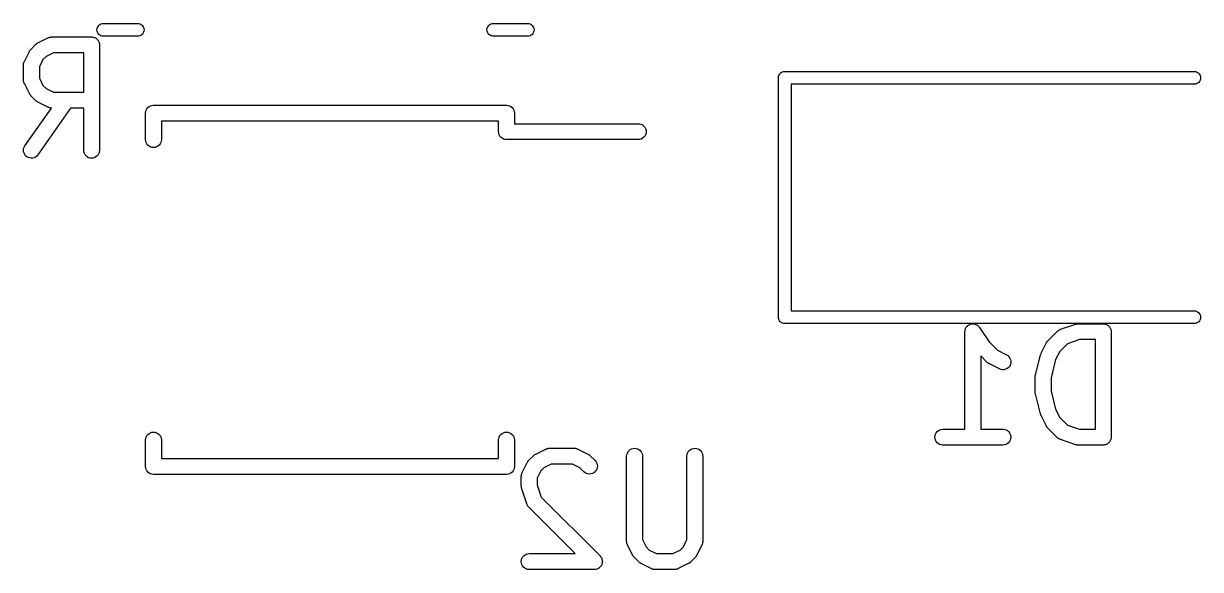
# Model space of a CAD drawing. Extents: x 108.5 to 143.7, y -108.5 to -91.4.
# Drawn here: x 132.49 to 143.66, y -108.53 to -103.35 of the extents above; entities that cross this region are included whole.
import ezdxf

# ---------------------------------------------------------------- set-up
doc = ezdxf.new("R2010")
doc.units = 0
doc.header["$MEASUREMENT"] = 0
doc.layers.add('BLACK', color=7, linetype='CONTINUOUS')

msp = doc.modelspace()

# ---------------------------------------------------------------- linework, layer by layer
at = {"layer": 'BLACK', "linetype": 'CONTINUOUS'}
for p, q in [((133.189, -103.41), (133.191, -103.398)), ((133.191, -103.422), (133.189, -103.41)), ((133.191, -103.398), (133.194, -103.387)), ((133.194, -103.387), (133.2, -103.377)), ((133.2, -103.377), (133.207, -103.367)), ((133.207, -103.367), (133.216, -103.36)), ((133.216, -103.36), (133.227, -103.354)), ((133.227, -103.354), (133.238, -103.351)), ((133.238, -103.351), (133.247, -103.35)), ((133.247, -103.35), (133.578, -103.35)), ((133.578, -103.35), (133.587, -103.351)), ((133.587, -103.351), (133.598, -103.354)), ((133.598, -103.354), (133.609, -103.36)), ((133.609, -103.36), (133.618, -103.367)), ((133.618, -103.367), (133.625, -103.377)), ((133.625, -103.377), (133.631, -103.387)), ((133.631, -103.387), (133.634, -103.398)), ((133.634, -103.398), (133.636, -103.41)), ((133.636, -103.41), (133.634, -103.422)), ((136.889, -103.41), (136.891, -103.398)), ((136.891, -103.422), (136.889, -103.41)), ((136.891, -103.398), (136.894, -103.387)), ((136.894, -103.387), (136.9, -103.377)), ((136.9, -103.377), (136.907, -103.367)), ((136.907, -103.367), (136.916, -103.36)), ((136.916, -103.36), (136.927, -103.354)), ((136.927, -103.354), (136.938, -103.351)), ((136.938, -103.351), (136.947, -103.35)), ((136.947, -103.35), (137.278, -103.35)), ((137.278, -103.35), (137.287, -103.351)), ((137.287, -103.351), (137.298, -103.354)), ((137.298, -103.354), (137.309, -103.36)), ((137.309, -103.36), (137.318, -103.367)), ((137.318, -103.367), (137.325, -103.377)), ((137.325, -103.377), (137.331, -103.387)), ((137.331, -103.387), (137.334, -103.398)), ((137.334, -103.398), (137.336, -103.41)), ((137.336, -103.41), (137.334, -103.422)), ((132.628, -103.533), (132.724, -103.485)), ((132.724, -103.485), (132.725, -103.485)), ((132.725, -103.485), (132.727, -103.484)), ((132.727, -103.484), (132.729, -103.483)), ((132.729, -103.483), (132.733, -103.482)), ((132.733, -103.482), (132.738, -103.48)), ((132.738, -103.48), (132.74, -103.479)), ((132.74, -103.479), (132.743, -103.479)), ((132.743, -103.479), (132.748, -103.478)), ((132.748, -103.478), (132.753, -103.478)), ((132.753, -103.478), (132.755, -103.478)), ((132.755, -103.478), (132.757, -103.477)), ((132.757, -103.477), (133.138, -103.477)), ((133.138, -103.477), (133.139, -103.477)), ((133.139, -103.477), (133.139, -103.477)), ((133.139, -103.477), (133.139, -103.477)), ((133.139, -103.477), (133.139, -103.477)), ((133.139, -103.477), (133.146, -103.478)), ((133.146, -103.478), (133.153, -103.479)), ((133.153, -103.479), (133.153, -103.479)), ((133.153, -103.479), (133.154, -103.479)), ((133.154, -103.479), (133.16, -103.481)), ((133.16, -103.481), (133.167, -103.483)), ((133.167, -103.483), (133.167, -103.483)), ((133.167, -103.483), (133.168, -103.483)), ((133.168, -103.483), (133.174, -103.487)), ((133.174, -103.487), (133.18, -103.49)), ((133.18, -103.49), (133.18, -103.49)), ((133.18, -103.49), (133.18, -103.49)), ((133.18, -103.49), (133.186, -103.495)), ((133.186, -103.495), (133.191, -103.5)), ((133.194, -103.433), (133.191, -103.422)), ((133.191, -103.5), (133.191, -103.5)), ((133.191, -103.5), (133.192, -103.5)), ((133.192, -103.5), (133.196, -103.505)), ((133.2, -103.443), (133.194, -103.433)), ((133.196, -103.505), (133.201, -103.511)), ((133.207, -103.453), (133.2, -103.443)), ((133.201, -103.511), (133.201, -103.511)), ((133.201, -103.511), (133.201, -103.511)), ((133.201, -103.511), (133.204, -103.518)), ((133.204, -103.518), (133.207, -103.524)), ((133.216, -103.46), (133.207, -103.453)), ((133.207, -103.524), (133.208, -103.524)), ((133.208, -103.524), (133.208, -103.524)), ((133.208, -103.524), (133.21, -103.531)), ((133.227, -103.466), (133.216, -103.46)), ((133.238, -103.469), (133.227, -103.466)), ((133.247, -103.47), (133.238, -103.469)), ((133.578, -103.47), (133.247, -103.47)), ((133.587, -103.469), (133.578, -103.47)), ((133.598, -103.466), (133.587, -103.469)), ((133.609, -103.46), (133.598, -103.466)), ((133.618, -103.453), (133.609, -103.46)), ((133.625, -103.443), (133.618, -103.453)), ((133.631, -103.433), (133.625, -103.443)), ((133.634, -103.422), (133.631, -103.433)), ((136.894, -103.433), (136.891, -103.422)), ((136.9, -103.443), (136.894, -103.433)), ((136.907, -103.453), (136.9, -103.443)), ((136.916, -103.46), (136.907, -103.453)), ((136.927, -103.466), (136.916, -103.46)), ((136.938, -103.469), (136.927, -103.466)), ((136.947, -103.47), (136.938, -103.469)), ((137.278, -103.47), (136.947, -103.47)), ((137.287, -103.469), (137.278, -103.47)), ((137.298, -103.466), (137.287, -103.469)), ((137.309, -103.46), (137.298, -103.466)), ((137.318, -103.453), (137.309, -103.46)), ((137.325, -103.443), (137.318, -103.453)), ((137.331, -103.433), (137.325, -103.443)), ((137.334, -103.422), (137.331, -103.433)), ((132.5, -103.709), (132.547, -103.614)), ((132.547, -103.614), (132.548, -103.613)), ((132.548, -103.613), (132.55, -103.61)), ((132.55, -103.61), (132.552, -103.606)), ((132.552, -103.606), (132.554, -103.603)), ((132.554, -103.603), (132.556, -103.601)), ((132.556, -103.601), (132.559, -103.598)), ((132.559, -103.598), (132.561, -103.595)), ((132.561, -103.595), (132.609, -103.547)), ((132.609, -103.547), (132.61, -103.546)), ((132.61, -103.546), (132.613, -103.544)), ((132.613, -103.544), (132.616, -103.541)), ((132.616, -103.541), (132.619, -103.539)), ((132.619, -103.539), (132.621, -103.537)), ((132.621, -103.537), (132.625, -103.535)), ((132.625, -103.535), (132.628, -103.533)), ((132.775, -103.627), (132.706, -103.662)), ((133.063, -103.627), (132.775, -103.627)), ((133.063, -104.001), (133.063, -103.627)), ((133.21, -103.531), (133.212, -103.538)), ((133.212, -103.538), (133.212, -103.538)), ((133.212, -103.538), (133.212, -103.538)), ((133.212, -103.538), (133.212, -103.545)), ((133.212, -103.545), (133.213, -103.552)), ((133.213, -103.552), (133.213, -104.552)), ((132.492, -103.737), (132.493, -103.732)), ((132.492, -103.74), (132.492, -103.737)), ((132.492, -103.742), (132.492, -103.74)), ((132.492, -103.743), (132.492, -103.742)), ((132.492, -103.886), (132.492, -103.743)), ((132.493, -103.727), (132.494, -103.725)), ((132.493, -103.732), (132.493, -103.727)), ((132.494, -103.723), (132.496, -103.718)), ((132.494, -103.725), (132.494, -103.723)), ((132.496, -103.718), (132.498, -103.713)), ((132.498, -103.713), (132.499, -103.711)), ((132.499, -103.711), (132.5, -103.709)), ((132.676, -103.692), (132.642, -103.761)), ((132.706, -103.662), (132.676, -103.692)), ((132.642, -103.761), (132.642, -103.868)), ((139.655, -103.865), (139.656, -103.853)), ((139.656, -103.853), (139.659, -103.842)), ((139.659, -103.842), (139.665, -103.832)), ((139.665, -103.832), (139.672, -103.822)), ((139.672, -103.822), (139.682, -103.815)), ((139.682, -103.815), (139.692, -103.809)), ((139.692, -103.809), (139.703, -103.806)), ((139.703, -103.806), (139.712, -103.805)), ((139.712, -103.805), (139.712, -103.805)), ((139.712, -103.805), (139.715, -103.805)), ((139.715, -103.805), (139.718, -103.805)), ((139.718, -103.805), (143.603, -103.805)), ((143.603, -103.805), (143.612, -103.806)), ((143.612, -103.806), (143.623, -103.809)), ((143.623, -103.809), (143.633, -103.815)), ((143.633, -103.815), (143.643, -103.822)), ((143.643, -103.822), (143.65, -103.832)), ((143.65, -103.832), (143.656, -103.842)), ((143.656, -103.842), (143.659, -103.853)), ((143.659, -103.853), (143.66, -103.865)), ((132.492, -103.888), (132.492, -103.886)), ((132.492, -103.89), (132.492, -103.888)), ((132.493, -103.895), (132.492, -103.89)), ((132.493, -103.9), (132.493, -103.895)), ((132.494, -103.902), (132.493, -103.9)), ((132.494, -103.905), (132.494, -103.902)), ((132.496, -103.909), (132.494, -103.905)), ((132.497, -103.914), (132.496, -103.909)), ((132.498, -103.916), (132.497, -103.914)), ((132.499, -103.918), (132.498, -103.916)), ((132.5, -103.919), (132.499, -103.918)), ((132.547, -104.014), (132.5, -103.919)), ((132.642, -103.868), (132.676, -103.937)), ((132.676, -103.937), (132.706, -103.967)), ((132.706, -103.967), (132.775, -104.001)), ((139.655, -103.868), (139.655, -103.865)), ((139.655, -106.132), (139.655, -103.868)), ((143.603, -103.925), (139.775, -103.925)), ((139.775, -103.925), (139.775, -106.075)), ((143.612, -103.924), (143.603, -103.925)), ((143.623, -103.921), (143.612, -103.924)), ((143.633, -103.915), (143.623, -103.921)), ((143.643, -103.908), (143.633, -103.915)), ((143.65, -103.898), (143.643, -103.908)), ((143.656, -103.888), (143.65, -103.898)), ((143.659, -103.877), (143.656, -103.888)), ((143.66, -103.865), (143.659, -103.877)), ((132.549, -104.018), (132.547, -104.014)), ((132.551, -104.022), (132.549, -104.018)), ((132.553, -104.024), (132.551, -104.022)), ((132.555, -104.027), (132.553, -104.024)), ((132.558, -104.03), (132.555, -104.027)), ((132.561, -104.033), (132.558, -104.03)), ((132.561, -104.034), (132.561, -104.033)), ((132.609, -104.082), (132.561, -104.034)), ((132.612, -104.084), (132.609, -104.082)), ((132.615, -104.087), (132.612, -104.084)), ((132.775, -104.001), (133.063, -104.001)), ((132.505, -104.509), (132.756, -104.151)), ((132.618, -104.089), (132.615, -104.087)), ((132.62, -104.091), (132.618, -104.089)), ((132.624, -104.093), (132.62, -104.091)), ((132.627, -104.095), (132.624, -104.093)), ((132.628, -104.096), (132.627, -104.095)), ((132.724, -104.143), (132.628, -104.096)), ((132.939, -104.151), (132.628, -104.595)), ((132.726, -104.144), (132.724, -104.143)), ((132.728, -104.145), (132.726, -104.144)), ((132.732, -104.147), (132.728, -104.145)), ((132.737, -104.149), (132.732, -104.147)), ((132.739, -104.149), (132.737, -104.149)), ((132.742, -104.15), (132.739, -104.149)), ((132.747, -104.15), (132.742, -104.15)), ((132.752, -104.151), (132.747, -104.15)), ((132.754, -104.151), (132.752, -104.151)), ((132.756, -104.151), (132.754, -104.151)), ((133.063, -104.151), (132.939, -104.151)), ((133.063, -104.552), (133.063, -104.151)), ((133.65, -104.2), (133.651, -104.185)), ((133.651, -104.185), (133.655, -104.171)), ((133.655, -104.171), (133.662, -104.158)), ((133.662, -104.158), (133.672, -104.147)), ((133.672, -104.147), (133.683, -104.137)), ((133.683, -104.137), (133.696, -104.13)), ((133.696, -104.13), (133.71, -104.126)), ((133.71, -104.126), (133.721, -104.125)), ((133.721, -104.125), (133.725, -104.125)), ((133.725, -104.125), (133.729, -104.125)), ((133.729, -104.125), (137.071, -104.125)), ((137.071, -104.125), (137.075, -104.125)), ((137.075, -104.125), (137.079, -104.125)), ((137.079, -104.125), (137.09, -104.126)), ((137.09, -104.126), (137.104, -104.13)), ((137.104, -104.13), (137.117, -104.137)), ((137.117, -104.137), (137.128, -104.147)), ((137.128, -104.147), (137.138, -104.158)), ((137.138, -104.158), (137.145, -104.171)), ((137.145, -104.171), (137.149, -104.185)), ((137.149, -104.185), (137.15, -104.2)), ((133.65, -104.204), (133.65, -104.2)), ((133.65, -104.454), (133.65, -104.204)), ((137, -104.275), (133.8, -104.275)), ((133.8, -104.275), (133.8, -104.454)), ((137, -104.371), (137, -104.275)), ((137.15, -104.2), (137.15, -104.204)), ((137.15, -104.204), (137.15, -104.3)), ((137.15, -104.3), (138.329, -104.3)), ((138.329, -104.3), (138.34, -104.301)), ((138.34, -104.301), (138.354, -104.305)), ((138.354, -104.305), (138.367, -104.312)), ((137, -104.375), (137, -104.371)), ((137.001, -104.39), (137, -104.375)), ((137.005, -104.404), (137.001, -104.39)), ((137.012, -104.417), (137.005, -104.404)), ((137.022, -104.428), (137.012, -104.417)), ((138.367, -104.312), (138.378, -104.322)), ((138.378, -104.322), (138.388, -104.333)), ((138.388, -104.417), (138.378, -104.428)), ((138.388, -104.333), (138.395, -104.346)), ((138.395, -104.404), (138.388, -104.417)), ((138.395, -104.346), (138.399, -104.36)), ((138.399, -104.39), (138.395, -104.404)), ((138.399, -104.36), (138.4, -104.375)), ((138.4, -104.375), (138.399, -104.39)), ((132.493, -104.536), (132.498, -104.522)), ((132.498, -104.522), (132.505, -104.509)), ((133.651, -104.465), (133.65, -104.454)), ((133.655, -104.479), (133.651, -104.465)), ((133.662, -104.492), (133.655, -104.479)), ((133.672, -104.503), (133.662, -104.492)), ((133.683, -104.513), (133.672, -104.503)), ((133.696, -104.52), (133.683, -104.513)), ((133.71, -104.524), (133.696, -104.52)), ((133.725, -104.525), (133.71, -104.524)), ((133.74, -104.524), (133.725, -104.525)), ((133.754, -104.52), (133.74, -104.524)), ((133.767, -104.513), (133.754, -104.52)), ((133.778, -104.503), (133.767, -104.513)), ((133.788, -104.492), (133.778, -104.503)), ((133.795, -104.479), (133.788, -104.492)), ((133.799, -104.465), (133.795, -104.479)), ((133.8, -104.454), (133.799, -104.465)), ((137.033, -104.438), (137.022, -104.428)), ((137.046, -104.445), (137.033, -104.438)), ((137.06, -104.449), (137.046, -104.445)), ((137.071, -104.45), (137.06, -104.449)), ((137.075, -104.45), (137.071, -104.45)), ((137.079, -104.45), (137.075, -104.45)), ((138.329, -104.45), (137.079, -104.45)), ((138.34, -104.449), (138.329, -104.45)), ((138.354, -104.445), (138.34, -104.449)), ((138.367, -104.438), (138.354, -104.445)), ((138.378, -104.428), (138.367, -104.438)), ((132.492, -104.551), (132.493, -104.536)), ((132.493, -104.565), (132.492, -104.551)), ((132.497, -104.579), (132.493, -104.565)), ((132.503, -104.592), (132.497, -104.579)), ((132.512, -104.604), (132.503, -104.592)), ((132.523, -104.614), (132.512, -104.604)), ((132.536, -104.621), (132.523, -104.614)), ((132.55, -104.625), (132.536, -104.621)), ((132.564, -104.627), (132.55, -104.625)), ((132.579, -104.626), (132.564, -104.627)), ((132.593, -104.623), (132.579, -104.626)), ((132.606, -104.616), (132.593, -104.623)), ((132.618, -104.607), (132.606, -104.616)), ((132.628, -104.596), (132.618, -104.607)), ((132.628, -104.595), (132.628, -104.596)), ((133.065, -104.567), (133.063, -104.552)), ((133.069, -104.581), (133.065, -104.567)), ((133.076, -104.594), (133.069, -104.581)), ((133.085, -104.605), (133.076, -104.594)), ((133.096, -104.615), (133.085, -104.605)), ((133.109, -104.622), (133.096, -104.615)), ((133.123, -104.626), (133.109, -104.622)), ((133.138, -104.627), (133.123, -104.626)), ((133.152, -104.626), (133.138, -104.627)), ((133.166, -104.622), (133.152, -104.626)), ((133.179, -104.615), (133.166, -104.622)), ((133.191, -104.606), (133.179, -104.615)), ((133.2, -104.595), (133.191, -104.606)), ((133.207, -104.582), (133.2, -104.595)), ((133.211, -104.568), (133.207, -104.582)), ((133.213, -104.553), (133.211, -104.568)), ((133.213, -104.552), (133.213, -104.553)), ((139.775, -106.075), (143.603, -106.075)), ((143.603, -106.075), (143.612, -106.076)), ((143.612, -106.076), (143.623, -106.079)), ((143.623, -106.079), (143.633, -106.085)), ((143.633, -106.085), (143.643, -106.092)), ((143.643, -106.092), (143.65, -106.102)), ((139.655, -106.135), (139.655, -106.132)), ((139.656, -106.147), (139.655, -106.135)), ((139.659, -106.158), (139.656, -106.147)), ((139.665, -106.168), (139.659, -106.158)), ((139.672, -106.178), (139.665, -106.168)), ((139.682, -106.185), (139.672, -106.178)), ((139.692, -106.191), (139.682, -106.185)), ((139.703, -106.194), (139.692, -106.191)), ((139.715, -106.195), (139.703, -106.194)), ((139.718, -106.195), (139.715, -106.195)), ((143.603, -106.195), (139.718, -106.195)), ((141.459, -106.21), (141.465, -106.206)), ((141.465, -106.206), (141.472, -106.203)), ((141.472, -106.203), (141.479, -106.201)), ((141.472, -106.203), (141.472, -106.203)), ((141.472, -106.203), (141.472, -106.203)), ((141.479, -106.201), (141.486, -106.199)), ((141.486, -106.199), (141.493, -106.198)), ((141.486, -106.199), (141.486, -106.199)), ((141.486, -106.199), (141.486, -106.199)), ((141.493, -106.198), (141.5, -106.197)), ((141.5, -106.197), (141.501, -106.197)), ((141.5, -106.197), (141.5, -106.197)), ((141.501, -106.197), (141.508, -106.198)), ((141.508, -106.198), (141.515, -106.199)), ((141.515, -106.199), (141.515, -106.199)), ((141.515, -106.199), (141.515, -106.199)), ((141.515, -106.199), (141.522, -106.201)), ((141.522, -106.201), (141.529, -106.203)), ((141.529, -106.203), (141.529, -106.203)), ((141.529, -106.203), (141.529, -106.203)), ((141.529, -106.203), (141.536, -106.207)), ((141.536, -106.207), (141.542, -106.21)), ((142.333, -106.249), (142.476, -106.201)), ((142.476, -106.201), (142.477, -106.201)), ((142.477, -106.201), (142.481, -106.2)), ((142.481, -106.2), (142.485, -106.199)), ((142.485, -106.199), (142.489, -106.199)), ((142.489, -106.199), (142.492, -106.198)), ((142.492, -106.198), (142.496, -106.198)), ((142.496, -106.198), (142.5, -106.197)), ((142.5, -106.197), (142.738, -106.197)), ((142.738, -106.197), (142.739, -106.197)), ((142.739, -106.197), (142.739, -106.197)), ((142.739, -106.197), (142.739, -106.197)), ((142.739, -106.197), (142.739, -106.197)), ((142.739, -106.197), (142.746, -106.198)), ((142.746, -106.198), (142.753, -106.199)), ((142.753, -106.199), (142.753, -106.199)), ((142.753, -106.199), (142.754, -106.199)), ((142.754, -106.199), (142.76, -106.201)), ((142.76, -106.201), (142.767, -106.203)), ((142.767, -106.203), (142.767, -106.203)), ((142.767, -106.203), (142.768, -106.203)), ((142.768, -106.203), (142.774, -106.207)), ((142.774, -106.207), (142.78, -106.21)), ((143.612, -106.194), (143.603, -106.195)), ((143.623, -106.191), (143.612, -106.194)), ((143.633, -106.185), (143.623, -106.191)), ((143.643, -106.178), (143.633, -106.185)), ((143.65, -106.168), (143.643, -106.178)), ((143.65, -106.102), (143.656, -106.112)), ((143.656, -106.158), (143.65, -106.168)), ((143.656, -106.112), (143.659, -106.123)), ((143.659, -106.147), (143.656, -106.158)), ((143.659, -106.123), (143.66, -106.135)), ((143.66, -106.135), (143.659, -106.147)), ((141.425, -106.271), (141.426, -106.264)), ((141.425, -106.272), (141.425, -106.271)), ((141.425, -106.271), (141.425, -106.271)), ((141.425, -106.271), (141.425, -106.271)), ((141.425, -106.271), (141.425, -106.271)), ((141.425, -107.197), (141.425, -106.272)), ((141.426, -106.264), (141.427, -106.257)), ((141.427, -106.257), (141.429, -106.249)), ((141.427, -106.257), (141.427, -106.257)), ((141.427, -106.257), (141.427, -106.257)), ((141.429, -106.249), (141.431, -106.243)), ((141.431, -106.243), (141.435, -106.236)), ((141.431, -106.243), (141.431, -106.243)), ((141.431, -106.243), (141.431, -106.243)), ((141.435, -106.236), (141.438, -106.23)), ((141.438, -106.23), (141.443, -106.224)), ((141.438, -106.23), (141.438, -106.23)), ((141.438, -106.23), (141.438, -106.23)), ((141.443, -106.224), (141.447, -106.219)), ((141.447, -106.219), (141.447, -106.219)), ((141.447, -106.219), (141.448, -106.219)), ((141.448, -106.219), (141.453, -106.214)), ((141.453, -106.214), (141.459, -106.21)), ((141.459, -106.21), (141.459, -106.21)), ((141.459, -106.21), (141.459, -106.21)), ((141.542, -106.21), (141.542, -106.21)), ((141.542, -106.21), (141.542, -106.21)), ((141.542, -106.21), (141.547, -106.215)), ((141.547, -106.215), (141.553, -106.219)), ((141.553, -106.219), (141.553, -106.219)), ((141.553, -106.219), (141.553, -106.22)), ((141.553, -106.22), (141.558, -106.225)), ((141.558, -106.225), (141.562, -106.231)), ((141.562, -106.231), (141.654, -106.367)), ((142.209, -106.362), (142.304, -106.267)), ((142.304, -106.267), (142.305, -106.266)), ((142.305, -106.266), (142.307, -106.265)), ((142.307, -106.265), (142.308, -106.263)), ((142.308, -106.263), (142.312, -106.26)), ((142.312, -106.26), (142.316, -106.257)), ((142.316, -106.257), (142.318, -106.256)), ((142.318, -106.256), (142.32, -106.255)), ((142.32, -106.255), (142.325, -106.253)), ((142.325, -106.253), (142.329, -106.25)), ((142.329, -106.25), (142.331, -106.25)), ((142.331, -106.25), (142.333, -106.249)), ((142.78, -106.21), (142.78, -106.21)), ((142.78, -106.21), (142.78, -106.21)), ((142.78, -106.21), (142.786, -106.215)), ((142.786, -106.215), (142.791, -106.22)), ((142.791, -106.22), (142.791, -106.22)), ((142.791, -106.22), (142.792, -106.22)), ((142.792, -106.22), (142.796, -106.225)), ((142.796, -106.225), (142.801, -106.231)), ((142.801, -106.231), (142.801, -106.231)), ((142.801, -106.231), (142.801, -106.231)), ((142.801, -106.231), (142.804, -106.238)), ((142.804, -106.238), (142.807, -106.244)), ((142.807, -106.244), (142.808, -106.244)), ((142.808, -106.244), (142.808, -106.244)), ((142.808, -106.244), (142.81, -106.251)), ((142.81, -106.251), (142.812, -106.258)), ((142.812, -106.258), (142.812, -106.258)), ((142.812, -106.258), (142.812, -106.258)), ((142.812, -106.258), (142.812, -106.265)), ((142.812, -106.265), (142.813, -106.272)), ((142.813, -106.272), (142.813, -107.272)), ((141.654, -106.367), (141.735, -106.449)), ((142.147, -106.477), (142.195, -106.382)), ((142.195, -106.381), (142.198, -106.377)), ((142.195, -106.382), (142.195, -106.381)), ((142.198, -106.377), (142.2, -106.374)), ((142.2, -106.374), (142.202, -106.371)), ((142.202, -106.371), (142.203, -106.368)), ((142.203, -106.368), (142.206, -106.365)), ((142.206, -106.365), (142.209, -106.362)), ((142.398, -106.386), (142.324, -106.46)), ((142.512, -106.347), (142.398, -106.386)), ((142.663, -106.347), (142.512, -106.347)), ((142.663, -107.197), (142.663, -106.347)), ((141.637, -106.564), (141.575, -106.501)), ((141.575, -106.501), (141.575, -107.197)), ((141.735, -106.449), (141.819, -106.491)), ((141.819, -106.491), (141.82, -106.491)), ((141.82, -106.491), (141.832, -106.499)), ((141.832, -106.499), (141.843, -106.51)), ((141.843, -106.51), (141.851, -106.522)), ((141.851, -106.522), (141.857, -106.535)), ((141.857, -106.535), (141.86, -106.549)), ((142.094, -106.683), (142.142, -106.492)), ((142.142, -106.491), (142.144, -106.484)), ((142.142, -106.492), (142.142, -106.491)), ((142.142, -106.491), (142.142, -106.491)), ((142.142, -106.491), (142.142, -106.491)), ((142.144, -106.484), (142.147, -106.478)), ((142.147, -106.478), (142.147, -106.477)), ((142.147, -106.477), (142.147, -106.477)), ((142.285, -106.537), (142.242, -106.71)), ((142.324, -106.46), (142.285, -106.537)), ((141.641, -106.566), (141.637, -106.564)), ((141.644, -106.569), (141.641, -106.566)), ((141.646, -106.571), (141.644, -106.569)), ((141.649, -106.573), (141.646, -106.571)), ((141.652, -106.575), (141.649, -106.573)), ((141.656, -106.577), (141.652, -106.575)), ((141.657, -106.578), (141.656, -106.577)), ((141.752, -106.625), (141.657, -106.578)), ((141.766, -106.63), (141.752, -106.625)), ((141.78, -106.633), (141.766, -106.63)), ((141.795, -106.633), (141.78, -106.633)), ((141.809, -106.629), (141.795, -106.633)), ((141.823, -106.623), (141.809, -106.629)), ((141.835, -106.615), (141.823, -106.623)), ((141.845, -106.604), (141.835, -106.615)), ((141.853, -106.592), (141.845, -106.604)), ((141.858, -106.578), (141.853, -106.592)), ((141.86, -106.564), (141.858, -106.578)), ((141.86, -106.549), (141.86, -106.564)), ((142.092, -106.697), (142.093, -106.691)), ((142.092, -106.699), (142.092, -106.697)), ((142.092, -106.7), (142.092, -106.699)), ((142.092, -106.701), (142.092, -106.7)), ((142.092, -106.844), (142.092, -106.701)), ((142.093, -106.685), (142.094, -106.684)), ((142.093, -106.691), (142.093, -106.685)), ((142.094, -106.684), (142.094, -106.683)), ((142.242, -106.71), (142.242, -106.835)), ((142.092, -106.845), (142.092, -106.844)), ((142.092, -106.846), (142.092, -106.845)), ((142.093, -106.852), (142.092, -106.846)), ((142.093, -106.858), (142.093, -106.852)), ((142.093, -106.86), (142.093, -106.858)), ((142.094, -106.861), (142.093, -106.86)), ((142.094, -106.862), (142.094, -106.861)), ((142.142, -107.052), (142.094, -106.862)), ((142.242, -106.835), (142.285, -107.008)), ((142.142, -107.053), (142.142, -107.052)), ((142.144, -107.06), (142.142, -107.053)), ((142.142, -107.053), (142.142, -107.053)), ((142.146, -107.066), (142.144, -107.06)), ((142.147, -107.067), (142.146, -107.066)), ((142.147, -107.068), (142.147, -107.067)), ((142.147, -107.067), (142.147, -107.067)), ((142.195, -107.163), (142.147, -107.068)), ((142.285, -107.008), (142.324, -107.085)), ((142.324, -107.085), (142.398, -107.159)), ((141.161, -107.219), (141.173, -107.21)), ((141.173, -107.21), (141.186, -107.203)), ((141.186, -107.203), (141.2, -107.199)), ((141.2, -107.199), (141.214, -107.197)), ((141.214, -107.197), (141.425, -107.197)), ((141.575, -107.197), (141.786, -107.197)), ((141.786, -107.197), (141.787, -107.197)), ((141.787, -107.197), (141.801, -107.199)), ((141.801, -107.199), (141.815, -107.203)), ((141.815, -107.203), (141.828, -107.21)), ((141.828, -107.21), (141.839, -107.22)), ((142.197, -107.167), (142.195, -107.163)), ((142.199, -107.17), (142.197, -107.167)), ((142.201, -107.173), (142.199, -107.17)), ((142.203, -107.175), (142.201, -107.173)), ((142.206, -107.179), (142.203, -107.175)), ((142.208, -107.182), (142.206, -107.179)), ((142.209, -107.183), (142.208, -107.182)), ((142.304, -107.278), (142.209, -107.183)), ((142.398, -107.159), (142.512, -107.197)), ((142.512, -107.197), (142.663, -107.197)), ((133.65, -107.296), (133.651, -107.285)), ((133.65, -107.546), (133.65, -107.296)), ((133.651, -107.285), (133.655, -107.271)), ((133.655, -107.271), (133.662, -107.258)), ((133.662, -107.258), (133.672, -107.247)), ((133.672, -107.247), (133.683, -107.237)), ((133.683, -107.237), (133.696, -107.23)), ((133.696, -107.23), (133.71, -107.226)), ((133.71, -107.226), (133.725, -107.225)), ((133.725, -107.225), (133.74, -107.226)), ((133.74, -107.226), (133.754, -107.23)), ((133.754, -107.23), (133.767, -107.237)), ((133.767, -107.237), (133.778, -107.247)), ((133.778, -107.247), (133.788, -107.258)), ((133.788, -107.258), (133.795, -107.271)), ((133.795, -107.271), (133.799, -107.285)), ((133.799, -107.285), (133.8, -107.296)), ((133.8, -107.296), (133.8, -107.475)), ((137, -107.296), (137.001, -107.285)), ((137, -107.475), (137, -107.296)), ((137.001, -107.285), (137.005, -107.271)), ((137.005, -107.271), (137.012, -107.258)), ((137.012, -107.258), (137.022, -107.247)), ((137.022, -107.247), (137.033, -107.237)), ((137.033, -107.237), (137.046, -107.23)), ((137.046, -107.23), (137.06, -107.226)), ((137.06, -107.226), (137.075, -107.225)), ((137.075, -107.225), (137.09, -107.226)), ((137.09, -107.226), (137.104, -107.23)), ((137.104, -107.23), (137.117, -107.237)), ((137.117, -107.237), (137.128, -107.247)), ((137.128, -107.247), (137.138, -107.258)), ((137.138, -107.258), (137.145, -107.271)), ((137.145, -107.271), (137.149, -107.285)), ((137.149, -107.285), (137.15, -107.296)), ((137.15, -107.296), (137.15, -107.546)), ((141.139, -107.272), (141.141, -107.257)), ((141.141, -107.286), (141.139, -107.272)), ((141.141, -107.257), (141.145, -107.243)), ((141.145, -107.3), (141.141, -107.286)), ((141.145, -107.243), (141.152, -107.23)), ((141.152, -107.313), (141.145, -107.3)), ((141.152, -107.23), (141.161, -107.219)), ((141.161, -107.325), (141.152, -107.313)), ((141.839, -107.22), (141.848, -107.231)), ((141.848, -107.314), (141.839, -107.326)), ((141.848, -107.231), (141.855, -107.244)), ((141.855, -107.301), (141.848, -107.314)), ((141.855, -107.244), (141.859, -107.258)), ((141.859, -107.287), (141.855, -107.301)), ((141.859, -107.258), (141.861, -107.273)), ((141.861, -107.273), (141.859, -107.287)), ((142.306, -107.279), (142.304, -107.278)), ((142.307, -107.281), (142.306, -107.279)), ((142.311, -107.284), (142.307, -107.281)), ((142.315, -107.287), (142.311, -107.284)), ((142.317, -107.288), (142.315, -107.287)), ((142.319, -107.289), (142.317, -107.288)), ((142.324, -107.292), (142.319, -107.289)), ((142.328, -107.294), (142.324, -107.292)), ((142.33, -107.295), (142.328, -107.294)), ((142.332, -107.296), (142.33, -107.295)), ((142.333, -107.296), (142.332, -107.296)), ((142.476, -107.344), (142.333, -107.296)), ((142.795, -107.32), (142.791, -107.326)), ((142.8, -107.315), (142.795, -107.32)), ((142.804, -107.308), (142.8, -107.314)), ((142.8, -107.314), (142.8, -107.315)), ((142.8, -107.315), (142.8, -107.315)), ((142.807, -107.302), (142.804, -107.308)), ((142.809, -107.295), (142.807, -107.301)), ((142.807, -107.301), (142.807, -107.302)), ((142.807, -107.302), (142.807, -107.302)), ((142.811, -107.288), (142.809, -107.295)), ((142.812, -107.287), (142.811, -107.288)), ((142.811, -107.288), (142.811, -107.288)), ((142.813, -107.273), (142.812, -107.28)), ((142.812, -107.28), (142.812, -107.287)), ((142.813, -107.272), (142.813, -107.273)), ((142.813, -107.273), (142.813, -107.273)), ((142.813, -107.273), (142.813, -107.273)), ((142.813, -107.273), (142.813, -107.273)), ((137.345, -107.437), (137.349, -107.435)), ((137.349, -107.435), (137.352, -107.433)), ((137.352, -107.433), (137.447, -107.385)), ((137.447, -107.385), (137.448, -107.385)), ((137.448, -107.385), (137.45, -107.384)), ((137.45, -107.384), (137.452, -107.383)), ((137.452, -107.383), (137.457, -107.382)), ((137.457, -107.382), (137.462, -107.38)), ((137.462, -107.38), (137.464, -107.379)), ((137.464, -107.379), (137.466, -107.379)), ((137.466, -107.379), (137.471, -107.378)), ((137.471, -107.378), (137.477, -107.378)), ((137.477, -107.378), (137.479, -107.378)), ((137.479, -107.378), (137.481, -107.377)), ((137.481, -107.377), (137.719, -107.377)), ((137.719, -107.377), (137.72, -107.377)), ((137.72, -107.377), (137.722, -107.378)), ((137.722, -107.378), (137.724, -107.378)), ((137.724, -107.378), (137.73, -107.378)), ((137.73, -107.378), (137.735, -107.379)), ((137.735, -107.379), (137.737, -107.38)), ((137.737, -107.38), (137.739, -107.38)), ((137.739, -107.38), (137.744, -107.382)), ((137.744, -107.382), (137.749, -107.383)), ((137.749, -107.383), (137.751, -107.385)), ((137.751, -107.385), (137.753, -107.385)), ((137.753, -107.385), (137.848, -107.433)), ((137.848, -107.433), (137.849, -107.433)), ((137.849, -107.433), (137.852, -107.436)), ((137.852, -107.436), (137.856, -107.438)), ((138.217, -107.437), (138.222, -107.423)), ((138.222, -107.423), (138.229, -107.41)), ((138.229, -107.41), (138.238, -107.399)), ((138.238, -107.399), (138.249, -107.39)), ((138.249, -107.39), (138.262, -107.383)), ((138.262, -107.383), (138.276, -107.379)), ((138.276, -107.379), (138.291, -107.377)), ((138.291, -107.377), (138.306, -107.379)), ((138.306, -107.379), (138.32, -107.383)), ((138.32, -107.383), (138.332, -107.39)), ((138.332, -107.39), (138.344, -107.4)), ((138.344, -107.4), (138.353, -107.411)), ((138.353, -107.411), (138.36, -107.424)), ((138.36, -107.424), (138.364, -107.438)), ((138.789, -107.437), (138.793, -107.423)), ((138.793, -107.423), (138.8, -107.41)), ((138.8, -107.41), (138.809, -107.399)), ((138.809, -107.399), (138.821, -107.39)), ((138.821, -107.39), (138.834, -107.383)), ((138.834, -107.383), (138.848, -107.379)), ((138.848, -107.379), (138.862, -107.377)), ((138.862, -107.377), (138.877, -107.379)), ((138.877, -107.379), (138.891, -107.383)), ((138.891, -107.383), (138.904, -107.39)), ((138.904, -107.39), (138.915, -107.4)), ((138.915, -107.4), (138.924, -107.411)), ((138.924, -107.411), (138.931, -107.424)), ((138.931, -107.424), (138.935, -107.438)), ((141.172, -107.334), (141.161, -107.325)), ((141.185, -107.341), (141.172, -107.334)), ((141.199, -107.346), (141.185, -107.341)), ((141.213, -107.347), (141.199, -107.346)), ((141.214, -107.347), (141.213, -107.347)), ((141.786, -107.347), (141.214, -107.347)), ((141.8, -107.346), (141.786, -107.347)), ((141.814, -107.342), (141.8, -107.346)), ((141.827, -107.335), (141.814, -107.342)), ((141.839, -107.326), (141.827, -107.335)), ((142.48, -107.344), (142.476, -107.344)), ((142.484, -107.346), (142.48, -107.344)), ((142.488, -107.346), (142.484, -107.346)), ((142.491, -107.347), (142.488, -107.346)), ((142.495, -107.347), (142.491, -107.347)), ((142.499, -107.347), (142.495, -107.347)), ((142.5, -107.347), (142.499, -107.347)), ((142.738, -107.347), (142.5, -107.347)), ((142.745, -107.347), (142.738, -107.347)), ((142.752, -107.346), (142.745, -107.347)), ((142.753, -107.346), (142.752, -107.346)), ((142.752, -107.346), (142.752, -107.346)), ((142.759, -107.344), (142.753, -107.346)), ((142.766, -107.342), (142.759, -107.344)), ((142.767, -107.342), (142.766, -107.342)), ((142.766, -107.342), (142.766, -107.342)), ((142.773, -107.338), (142.767, -107.342)), ((142.779, -107.335), (142.773, -107.338)), ((142.78, -107.335), (142.779, -107.335)), ((142.779, -107.335), (142.779, -107.335)), ((142.785, -107.33), (142.78, -107.335)), ((142.791, -107.326), (142.785, -107.33)), ((142.791, -107.326), (142.791, -107.326)), ((142.791, -107.326), (142.791, -107.326)), ((133.65, -107.55), (133.65, -107.546)), ((133.8, -107.475), (137, -107.475)), ((137.15, -107.546), (137.15, -107.55)), ((137.223, -107.609), (137.271, -107.514)), ((137.271, -107.513), (137.274, -107.51)), ((137.271, -107.514), (137.271, -107.513)), ((137.274, -107.51), (137.276, -107.506)), ((137.276, -107.506), (137.278, -107.503)), ((137.278, -107.503), (137.279, -107.501)), ((137.279, -107.501), (137.282, -107.498)), ((137.282, -107.498), (137.285, -107.495)), ((137.285, -107.495), (137.333, -107.447)), ((137.333, -107.446), (137.337, -107.444)), ((137.333, -107.447), (137.333, -107.446)), ((137.337, -107.444), (137.34, -107.441)), ((137.34, -107.441), (137.342, -107.439)), ((137.342, -107.439), (137.345, -107.437)), ((137.499, -107.527), (137.43, -107.562)), ((137.701, -107.527), (137.499, -107.527)), ((137.77, -107.562), (137.701, -107.527)), ((137.856, -107.438), (137.858, -107.44)), ((137.858, -107.44), (137.861, -107.441)), ((137.861, -107.441), (137.864, -107.444)), ((137.864, -107.444), (137.867, -107.447)), ((137.867, -107.447), (137.915, -107.495)), ((137.915, -107.495), (137.916, -107.495)), ((137.916, -107.495), (137.925, -107.507)), ((137.925, -107.507), (137.932, -107.52)), ((137.932, -107.52), (137.936, -107.534)), ((137.936, -107.534), (137.937, -107.548)), ((138.215, -107.451), (138.217, -107.437)), ((138.215, -107.452), (138.215, -107.451)), ((138.215, -108.262), (138.215, -107.452)), ((138.364, -107.438), (138.365, -107.452)), ((138.365, -107.452), (138.365, -108.244)), ((138.787, -107.451), (138.789, -107.437)), ((138.787, -107.452), (138.787, -107.451)), ((138.787, -108.244), (138.787, -107.452)), ((138.935, -107.438), (138.937, -107.452)), ((138.937, -107.452), (138.937, -108.262)), ((133.651, -107.565), (133.65, -107.55)), ((133.655, -107.579), (133.651, -107.565)), ((133.662, -107.592), (133.655, -107.579)), ((133.665, -107.595), (133.662, -107.592)), ((133.672, -107.603), (133.665, -107.595)), ((133.683, -107.613), (133.672, -107.603)), ((133.696, -107.62), (133.683, -107.613)), ((133.71, -107.624), (133.696, -107.62)), ((133.725, -107.625), (133.71, -107.624)), ((133.729, -107.625), (133.725, -107.625)), ((137.071, -107.625), (133.729, -107.625)), ((137.075, -107.625), (137.071, -107.625)), ((137.079, -107.625), (137.075, -107.625)), ((137.09, -107.624), (137.079, -107.625)), ((137.104, -107.62), (137.09, -107.624)), ((137.117, -107.613), (137.104, -107.62)), ((137.128, -107.603), (137.117, -107.613)), ((137.138, -107.592), (137.128, -107.603)), ((137.145, -107.579), (137.138, -107.592)), ((137.149, -107.565), (137.145, -107.579)), ((137.15, -107.55), (137.149, -107.565)), ((137.215, -107.642), (137.216, -107.64)), ((137.215, -107.643), (137.215, -107.642)), ((137.215, -107.738), (137.215, -107.643)), ((137.216, -107.637), (137.217, -107.632)), ((137.216, -107.64), (137.216, -107.637)), ((137.217, -107.627), (137.218, -107.625)), ((137.217, -107.632), (137.217, -107.627)), ((137.218, -107.623), (137.22, -107.618)), ((137.218, -107.625), (137.218, -107.623)), ((137.22, -107.618), (137.222, -107.613)), ((137.222, -107.613), (137.223, -107.611)), ((137.223, -107.611), (137.223, -107.609)), ((137.4, -107.592), (137.365, -107.661)), ((137.43, -107.562), (137.4, -107.592)), ((137.809, -107.601), (137.77, -107.562)), ((137.82, -107.61), (137.809, -107.601)), ((137.833, -107.617), (137.82, -107.61)), ((137.847, -107.621), (137.833, -107.617)), ((137.862, -107.623), (137.847, -107.621)), ((137.876, -107.621), (137.862, -107.623)), ((137.89, -107.617), (137.876, -107.621)), ((137.903, -107.61), (137.89, -107.617)), ((137.915, -107.601), (137.903, -107.61)), ((137.924, -107.59), (137.915, -107.601)), ((137.931, -107.577), (137.924, -107.59)), ((137.935, -107.563), (137.931, -107.577)), ((137.937, -107.548), (137.935, -107.563)), ((137.216, -107.742), (137.215, -107.738)), ((137.216, -107.747), (137.216, -107.742)), ((137.217, -107.75), (137.216, -107.747)), ((137.217, -107.753), (137.217, -107.75)), ((137.218, -107.757), (137.217, -107.753)), ((137.219, -107.761), (137.218, -107.757)), ((137.219, -107.762), (137.219, -107.761)), ((137.267, -107.905), (137.219, -107.762)), ((137.365, -107.661), (137.365, -107.726)), ((137.365, -107.726), (137.404, -107.84)), ((137.404, -107.84), (137.963, -108.399)), ((137.268, -107.907), (137.267, -107.905)), ((137.268, -107.909), (137.268, -107.907)), ((137.271, -107.913), (137.268, -107.909)), ((137.273, -107.918), (137.271, -107.913)), ((137.274, -107.92), (137.273, -107.918)), ((137.275, -107.922), (137.274, -107.92)), ((137.278, -107.926), (137.275, -107.922)), ((137.281, -107.93), (137.278, -107.926)), ((137.283, -107.932), (137.281, -107.93)), ((137.284, -107.933), (137.283, -107.932)), ((137.285, -107.934), (137.284, -107.933)), ((137.728, -108.377), (137.285, -107.934)), ((138.216, -108.264), (138.215, -108.262)), ((138.216, -108.266), (138.216, -108.264)), ((138.216, -108.271), (138.216, -108.266)), ((138.217, -108.276), (138.216, -108.271)), ((138.218, -108.279), (138.217, -108.276)), ((138.218, -108.281), (138.218, -108.279)), ((138.22, -108.286), (138.218, -108.281)), ((138.221, -108.29), (138.22, -108.286)), ((138.222, -108.292), (138.221, -108.29)), ((138.223, -108.295), (138.222, -108.292)), ((138.271, -108.391), (138.223, -108.295)), ((138.223, -108.295), (138.223, -108.295)), ((138.365, -108.244), (138.4, -108.313)), ((138.4, -108.313), (138.43, -108.343)), ((138.722, -108.343), (138.753, -108.313)), ((138.753, -108.313), (138.787, -108.244)), ((138.929, -108.295), (138.881, -108.391)), ((138.93, -108.293), (138.929, -108.295)), ((138.931, -108.291), (138.93, -108.293)), ((138.932, -108.287), (138.931, -108.291)), ((138.934, -108.282), (138.932, -108.287)), ((138.935, -108.28), (138.934, -108.282)), ((138.936, -108.272), (138.935, -108.277)), ((138.935, -108.277), (138.935, -108.28)), ((138.937, -108.267), (138.936, -108.272)), ((138.937, -108.262), (138.937, -108.263)), ((138.937, -108.263), (138.937, -108.265)), ((138.937, -108.265), (138.937, -108.267)), ((137.215, -108.452), (137.217, -108.437)), ((137.217, -108.437), (137.221, -108.423)), ((137.221, -108.423), (137.228, -108.41)), ((137.228, -108.41), (137.238, -108.399)), ((137.238, -108.399), (137.249, -108.39)), ((137.249, -108.39), (137.262, -108.383)), ((137.262, -108.383), (137.276, -108.379)), ((137.276, -108.379), (137.29, -108.377)), ((137.29, -108.377), (137.728, -108.377)), ((137.963, -108.399), (137.963, -108.4)), ((137.963, -108.4), (137.963, -108.4)), ((137.963, -108.4), (137.963, -108.4)), ((137.963, -108.4), (137.963, -108.4)), ((137.963, -108.4), (137.968, -108.406)), ((137.968, -108.406), (137.972, -108.411)), ((137.972, -108.411), (137.972, -108.411)), ((137.972, -108.411), (137.972, -108.412)), ((137.972, -108.412), (137.976, -108.418)), ((137.976, -108.418), (137.979, -108.424)), ((137.979, -108.424), (137.979, -108.424)), ((137.979, -108.424), (137.979, -108.425)), ((137.979, -108.425), (137.981, -108.431)), ((137.981, -108.431), (137.983, -108.438)), ((137.983, -108.438), (137.983, -108.438)), ((137.983, -108.438), (137.983, -108.439)), ((137.983, -108.439), (137.984, -108.446)), ((138.273, -108.394), (138.271, -108.391)), ((138.275, -108.398), (138.273, -108.394)), ((138.277, -108.4), (138.275, -108.398)), ((138.279, -108.403), (138.277, -108.4)), ((138.282, -108.406), (138.279, -108.403)), ((138.284, -108.409), (138.282, -108.406)), ((138.285, -108.41), (138.284, -108.409)), ((138.333, -108.458), (138.285, -108.41)), ((138.43, -108.343), (138.499, -108.377)), ((138.499, -108.377), (138.654, -108.377)), ((138.654, -108.377), (138.722, -108.343)), ((138.867, -108.41), (138.82, -108.458)), ((138.87, -108.407), (138.867, -108.41)), ((138.873, -108.404), (138.87, -108.407)), ((138.875, -108.401), (138.873, -108.404)), ((138.877, -108.399), (138.875, -108.401)), ((138.879, -108.395), (138.877, -108.399)), ((138.881, -108.392), (138.879, -108.395)), ((138.881, -108.391), (138.881, -108.392)), ((137.217, -108.466), (137.215, -108.452)), ((137.221, -108.48), (137.217, -108.466)), ((137.228, -108.493), (137.221, -108.48)), ((137.237, -108.505), (137.228, -108.493)), ((137.248, -108.514), (137.237, -108.505)), ((137.261, -108.521), (137.248, -108.514)), ((137.275, -108.526), (137.261, -108.521)), ((137.289, -108.527), (137.275, -108.526)), ((137.29, -108.527), (137.289, -108.527)), ((137.91, -108.527), (137.29, -108.527)), ((137.917, -108.527), (137.91, -108.527)), ((137.924, -108.526), (137.917, -108.527)), ((137.931, -108.524), (137.924, -108.526)), ((137.924, -108.526), (137.924, -108.526)), ((137.924, -108.526), (137.924, -108.526)), ((137.938, -108.522), (137.931, -108.524)), ((137.944, -108.518), (137.938, -108.522)), ((137.938, -108.522), (137.938, -108.522)), ((137.938, -108.522), (137.938, -108.522)), ((137.951, -108.515), (137.944, -108.518)), ((137.957, -108.51), (137.951, -108.515)), ((137.951, -108.515), (137.951, -108.515)), ((137.951, -108.515), (137.951, -108.515)), ((137.962, -108.506), (137.957, -108.51)), ((137.967, -108.5), (137.962, -108.506)), ((137.962, -108.506), (137.962, -108.506)), ((137.962, -108.506), (137.962, -108.506)), ((137.972, -108.495), (137.967, -108.5)), ((137.975, -108.488), (137.972, -108.494)), ((137.972, -108.494), (137.972, -108.494)), ((137.972, -108.494), (137.972, -108.495)), ((137.979, -108.482), (137.975, -108.488)), ((137.981, -108.474), (137.979, -108.481)), ((137.979, -108.481), (137.979, -108.482)), ((137.979, -108.482), (137.979, -108.482)), ((137.983, -108.468), (137.981, -108.474)), ((137.984, -108.46), (137.983, -108.467)), ((137.983, -108.467), (137.983, -108.468)), ((137.983, -108.468), (137.983, -108.468)), ((137.984, -108.446), (137.985, -108.453)), ((137.985, -108.453), (137.984, -108.46)), ((137.985, -108.453), (137.985, -108.453)), ((137.985, -108.453), (137.985, -108.453)), ((138.336, -108.46), (138.333, -108.458)), ((138.339, -108.463), (138.336, -108.46)), ((138.342, -108.465), (138.339, -108.463)), ((138.344, -108.467), (138.342, -108.465)), ((138.348, -108.469), (138.344, -108.467)), ((138.351, -108.471), (138.348, -108.469)), ((138.352, -108.472), (138.351, -108.471)), ((138.447, -108.519), (138.352, -108.472)), ((138.449, -108.52), (138.447, -108.519)), ((138.451, -108.521), (138.449, -108.52)), ((138.456, -108.523), (138.451, -108.521)), ((138.461, -108.525), (138.456, -108.523)), ((138.463, -108.525), (138.461, -108.525)), ((138.465, -108.526), (138.463, -108.525)), ((138.47, -108.526), (138.465, -108.526)), ((138.476, -108.527), (138.47, -108.526)), ((138.478, -108.527), (138.476, -108.527)), ((138.48, -108.527), (138.478, -108.527)), ((138.481, -108.527), (138.48, -108.527)), ((138.671, -108.527), (138.481, -108.527)), ((138.674, -108.527), (138.671, -108.527)), ((138.676, -108.527), (138.674, -108.527)), ((138.681, -108.526), (138.676, -108.527)), ((138.686, -108.526), (138.681, -108.526)), ((138.688, -108.525), (138.686, -108.526)), ((138.69, -108.525), (138.688, -108.525)), ((138.695, -108.523), (138.69, -108.525)), ((138.7, -108.522), (138.695, -108.523)), ((138.702, -108.521), (138.7, -108.522)), ((138.704, -108.52), (138.702, -108.521)), ((138.705, -108.519), (138.704, -108.52)), ((138.8, -108.472), (138.705, -108.519)), ((138.804, -108.47), (138.8, -108.472)), ((138.808, -108.468), (138.804, -108.47)), ((138.81, -108.466), (138.808, -108.468)), ((138.813, -108.464), (138.81, -108.466)), ((138.816, -108.461), (138.813, -108.464)), ((138.819, -108.459), (138.816, -108.461)), ((138.82, -108.458), (138.819, -108.459))]:
    msp.add_line(p, q, dxfattribs=at)

doc.saveas('drawing.dxf')
